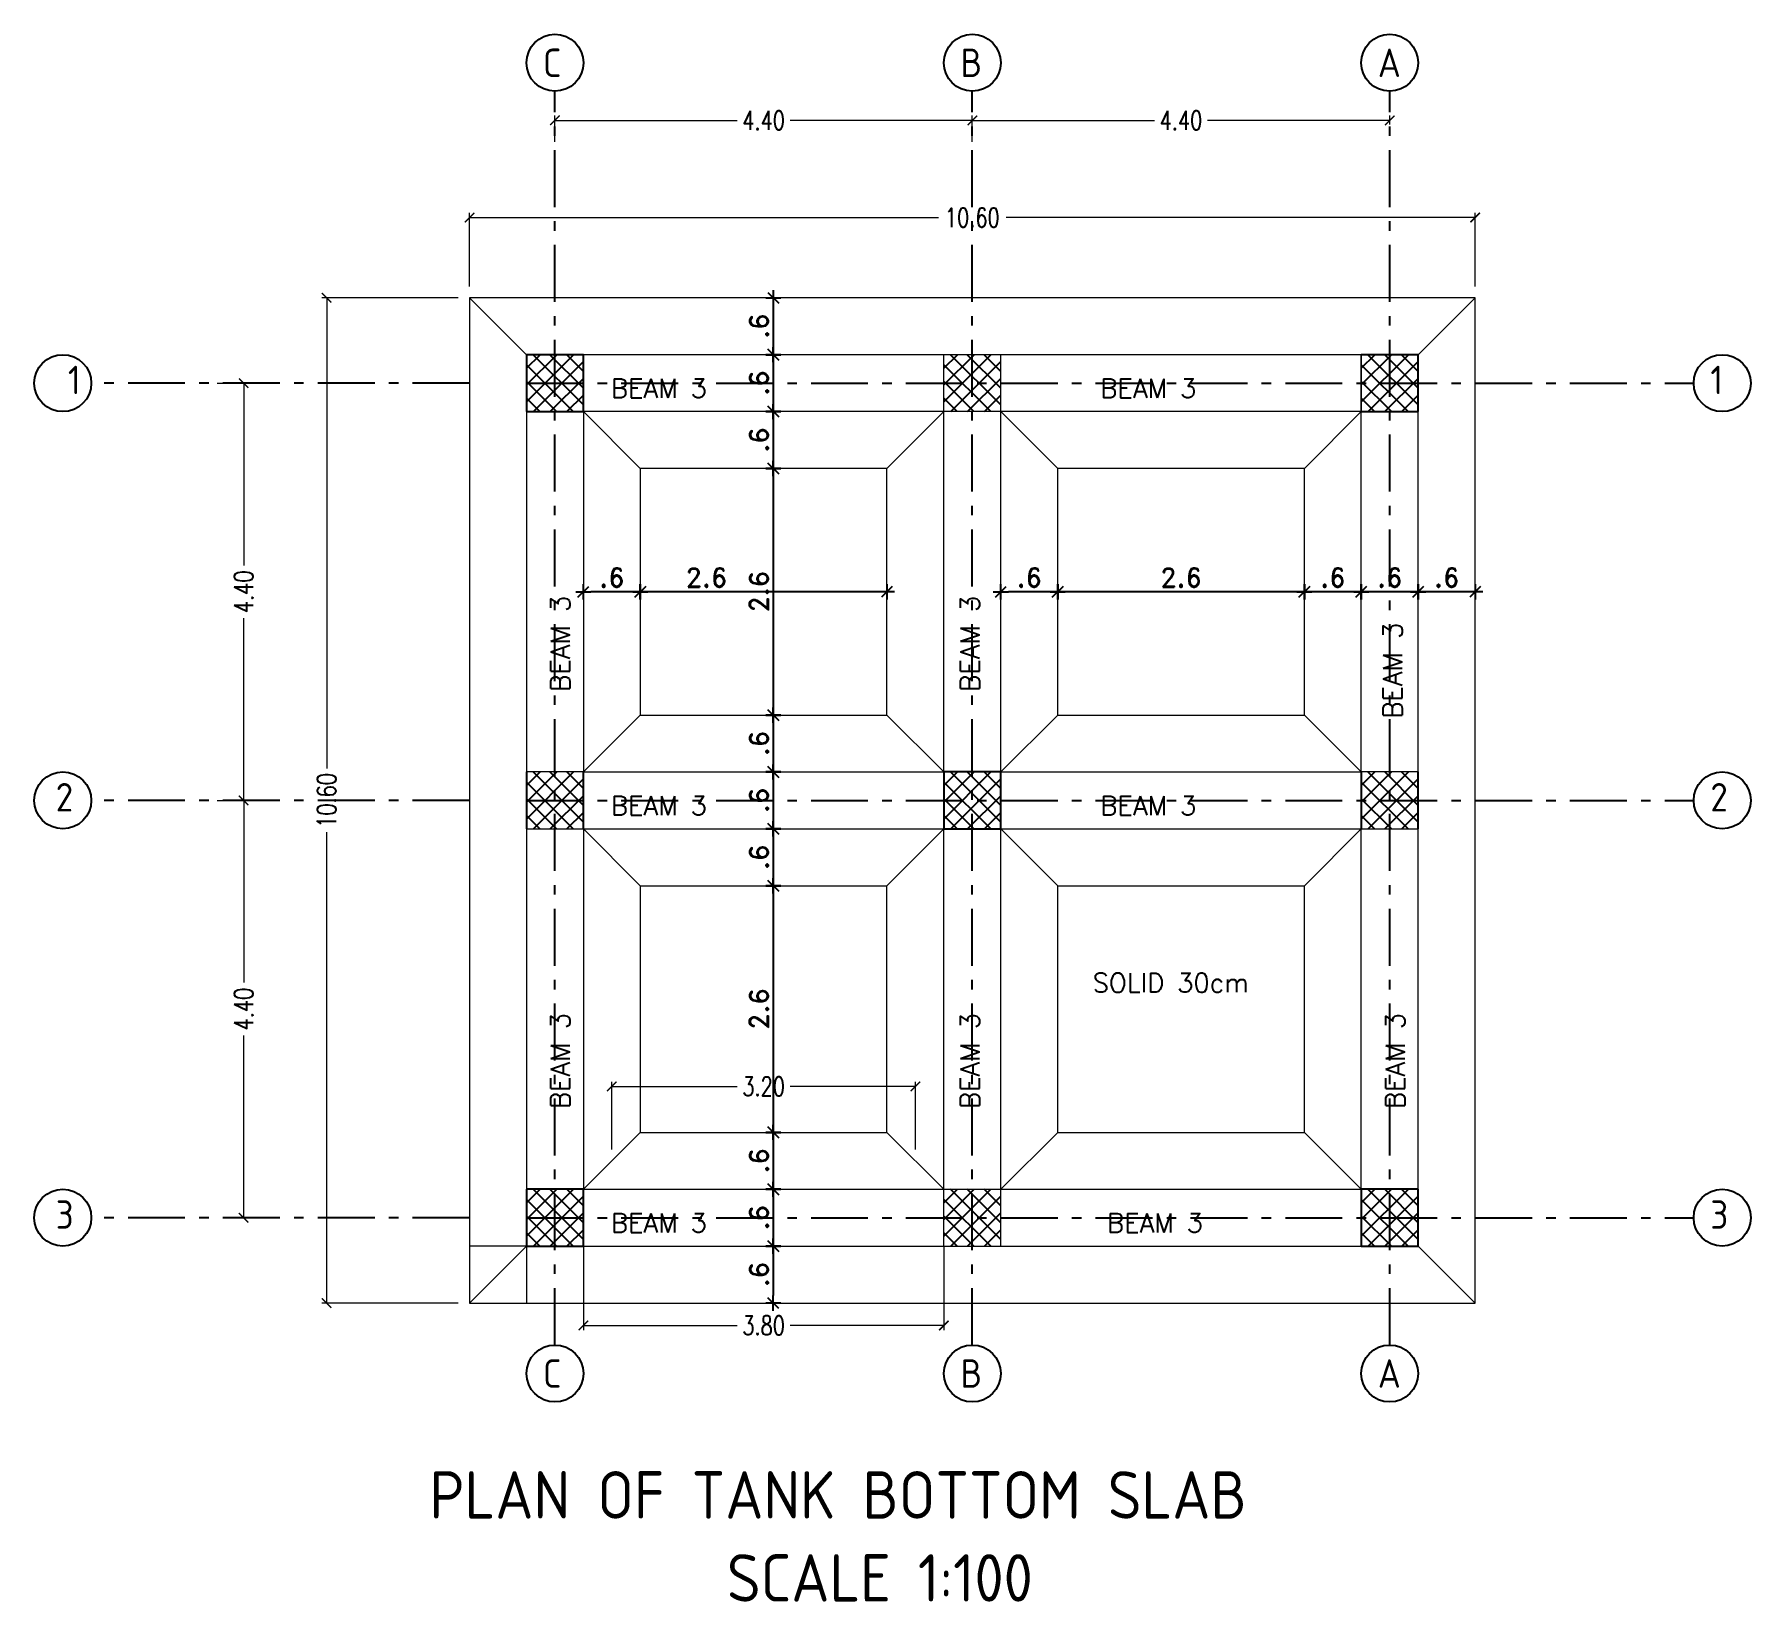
# Model space of a CAD drawing. Extents: x 166525 to 167198, y 178739 to 179747.
# Drawn here: x 166640.18 to 166658.27, y 179320.45 to 179336.98 of the extents above; entities that cross this region are included whole.
import ezdxf

# ---------------------------------------------------------------- set-up
doc = ezdxf.new("R2010")
doc.units = 0
doc.header["$MEASUREMENT"] = 0
for name, pattern in [('ACAD_ISO10W100', [18, 12, -3, 0, -3]), ('AUSGEZOGEN', [0]), ('HIDDEN2', [0.1875, 0.125, -0.0625])]:
    doc.linetypes.add(name, pattern=pattern)
doc.layers.get('0').update_dxf_attribs({"linetype": 'CONTINUOUS'})
doc.layers.get('DEFPOINTS').update_dxf_attribs({"linetype": 'CONTINUOUS'})
for name, color, linetype in [('axis', 8, 'ACAD_ISO10W100'), ('BEAM-DIM', 4, 'CONTINUOUS'), ('EBENE0', 7, 'AUSGEZOGEN'), ('HATSH', 252, 'CONTINUOUS'), ('outdim', 42, 'CONTINUOUS')]:
    doc.layers.add(name, color=color, linetype=linetype)
doc.layers.add('BEAM', color=6, linetype='CONTINUOUS', lineweight=13)
doc.styles.add('DIM', font='simplex.shx', dxfattribs={"width": 0.75})
doc.styles.add('ISO8', font='iso8')
doc.styles.add('ROMAND10', font='ROMAND.shx', dxfattribs={"height": 0.2})
doc.styles.add('ROMANS', font='romans.shx')
doc.dimstyles.new('1-100-layout', dxfattribs={"dimtxt": 0.2, "dimasz": 0.08, "dimexe": 0.18, "dimexo": 0.0625, "dimgap": 0.05, "dimtad": 1, "dimzin": 12, "dimdsep": 46, "dimtxsty": 'ROMAND10', "dimblk": '2', "dimcen": 0, "dimdle": 0.15, "dimse1": 1, "dimse2": 1, "dimclrd": 256, "dimclre": 9, "dimclrt": 1, "dimazin": 0, "dimtfac": 1, "dimtix": 1, "dimtofl": 0, "dimtmove": 2, "dimatfit": 0, "dimldrblk": '2', "dimfxl": 1, "dimtolj": 1, "dimtzin": 0, "dimlwd": -1, "dimlwe": -1, "dimarcsym": 0})
doc.dimstyles.new('MUTASIM', dxfattribs={"dimscale": 0.9995, "dimtxt": 0.2, "dimasz": 0.1, "dimexe": 0.05, "dimexo": 0.12, "dimgap": 0.05, "dimtad": 0, "dimzin": 0, "dimdsep": 46, "dimtxsty": 'DIM', "dimblk": 'ARCHTICK', "dimcen": 0.09, "dimclrd": 35, "dimclre": 33, "dimclrt": 256, "dimazin": 0, "dimtfac": 1, "dimtofl": 0, "dimtmove": 1, "dimatfit": 3, "dimfxl": 0.18, "dimtolj": 1, "dimtzin": 0, "dimlwd": 13, "dimlwe": 9, "dimarcsym": 0})

# ---------------------------------------------------------------- blocks, each defined once
blk = doc.blocks.new('2')
for p, q in [((1, 0), (-1, 0)), ((0.71, 0.71), (-0.71, -0.71)), ((0, 1), (0, -1))]:
    blk.add_line(p, q)
blk = doc.blocks.new('*D492')
at = {"layer": 'DEFPOINTS', "color": 0, "transparency": 16777216}
for p in [(166654.766, 179331.099), (166654.766, 179328.899), (166655.366, 179328.899)]:
    blk.add_point(p, dxfattribs=at)
at = {"layer": 'outdim', "transparency": 16777216}
blk.add_line((166655.286, 179331.099), (166654.846, 179331.099), dxfattribs=at)
at = {"layer": 'outdim', "transparency": 16777216, "xscale": 0.08, "yscale": 0.08, "zscale": 0.08, "rotation": 180}
blk.add_blockref('2', (166654.766, 179331.099), dxfattribs=at)
at = {"layer": 'outdim', "transparency": 16777216, "xscale": 0.08, "yscale": 0.08, "zscale": 0.08}
blk.add_blockref('2', (166655.366, 179331.099), dxfattribs=at)
at = {"layer": 'outdim', "color": 1, "transparency": 16777216, "insert": (166655.066, 179331.249), "char_height": 0.2, "attachment_point": 5, "style": 'ROMAND10'}
blk.add_mtext('\\A1;.6', dxfattribs=at)
blk = doc.blocks.new('*D493')
at = {"layer": 'DEFPOINTS', "color": 0, "transparency": 16777216}
for p in [(166650.966, 179331.099), (166650.966, 179331.099), (166653.566, 179331.099)]:
    blk.add_point(p, dxfattribs=at)
at = {"layer": 'outdim', "transparency": 16777216}
blk.add_line((166653.486, 179331.099), (166651.046, 179331.099), dxfattribs=at)
at = {"layer": 'outdim', "transparency": 16777216, "xscale": 0.08, "yscale": 0.08, "zscale": 0.08, "rotation": 180}
blk.add_blockref('2', (166650.966, 179331.099), dxfattribs=at)
at = {"layer": 'outdim', "transparency": 16777216, "xscale": 0.08, "yscale": 0.08, "zscale": 0.08}
blk.add_blockref('2', (166653.566, 179331.099), dxfattribs=at)
at = {"layer": 'outdim', "color": 1, "transparency": 16777216, "insert": (166652.266, 179331.249), "char_height": 0.2, "attachment_point": 5, "style": 'ROMAND10'}
blk.add_mtext('\\A1;2.6', dxfattribs=at)
blk = doc.blocks.new('*D494')
at = {"layer": 'DEFPOINTS', "color": 0, "transparency": 16777216}
for p in [(166646.566, 179331.099), (166646.566, 179331.099), (166649.166, 179331.099)]:
    blk.add_point(p, dxfattribs=at)
at = {"layer": 'outdim', "transparency": 16777216}
blk.add_line((166649.086, 179331.099), (166646.646, 179331.099), dxfattribs=at)
at = {"layer": 'outdim', "transparency": 16777216, "xscale": 0.08, "yscale": 0.08, "zscale": 0.08, "rotation": 180}
blk.add_blockref('2', (166646.566, 179331.099), dxfattribs=at)
at = {"layer": 'outdim', "transparency": 16777216, "xscale": 0.08, "yscale": 0.08, "zscale": 0.08}
blk.add_blockref('2', (166649.166, 179331.099), dxfattribs=at)
at = {"layer": 'outdim', "color": 1, "transparency": 16777216, "insert": (166647.263, 179331.249), "char_height": 0.2, "attachment_point": 5, "style": 'ROMAND10'}
blk.add_mtext('\\A1;2.6', dxfattribs=at)
blk = doc.blocks.new('*D495')
at = {"layer": 'DEFPOINTS', "color": 0, "transparency": 16777216}
for p in [(166652.817, 179334.199), (166647.968, 179333.599), (166652.817, 179333.599)]:
    blk.add_point(p, dxfattribs=at)
at = {"layer": 'outdim', "transparency": 16777216}
blk.add_line((166647.968, 179334.119), (166647.968, 179333.679), dxfattribs=at)
at = {"layer": 'outdim', "transparency": 16777216, "xscale": 0.08, "yscale": 0.08, "zscale": 0.08}
for p, rotation in [((166647.968, 179334.199), 90), ((166647.968, 179333.599), 270)]:
    blk.add_blockref('2', p, dxfattribs=dict(at, rotation=rotation))
at = {"layer": 'outdim', "color": 1, "transparency": 16777216, "insert": (166647.818, 179333.899), "char_height": 0.2, "attachment_point": 5, "rotation": 90, "style": 'ROMAND10'}
blk.add_mtext('\\A1;.6', dxfattribs=at)
blk = doc.blocks.new('*D496')
at = {"layer": 'DEFPOINTS', "color": 0, "transparency": 16777216}
for p in [(166647.968, 179333.599), (166647.968, 179332.999), (166652.817, 179332.999)]:
    blk.add_point(p, dxfattribs=at)
at = {"layer": 'outdim', "transparency": 16777216}
blk.add_line((166647.968, 179333.519), (166647.968, 179333.079), dxfattribs=at)
at = {"layer": 'outdim', "transparency": 16777216, "xscale": 0.08, "yscale": 0.08, "zscale": 0.08}
for p, rotation in [((166647.968, 179333.599), 90), ((166647.968, 179332.999), 270)]:
    blk.add_blockref('2', p, dxfattribs=dict(at, rotation=rotation))
at = {"layer": 'outdim', "color": 1, "transparency": 16777216, "insert": (166647.818, 179333.299), "char_height": 0.2, "attachment_point": 5, "rotation": 90, "style": 'ROMAND10'}
blk.add_mtext('\\A1;.6', dxfattribs=at)
blk = doc.blocks.new('*D497')
at = {"layer": 'DEFPOINTS', "color": 0, "transparency": 16777216}
for p in [(166647.968, 179332.999), (166647.968, 179332.399), (166647.968, 179332.399)]:
    blk.add_point(p, dxfattribs=at)
at = {"layer": 'outdim', "transparency": 16777216}
blk.add_line((166647.968, 179332.919), (166647.968, 179332.479), dxfattribs=at)
at = {"layer": 'outdim', "transparency": 16777216, "xscale": 0.08, "yscale": 0.08, "zscale": 0.08}
for p, rotation in [((166647.968, 179332.999), 90), ((166647.968, 179332.399), 270)]:
    blk.add_blockref('2', p, dxfattribs=dict(at, rotation=rotation))
at = {"layer": 'outdim', "color": 1, "transparency": 16777216, "insert": (166647.818, 179332.699), "char_height": 0.2, "attachment_point": 5, "rotation": 90, "style": 'ROMAND10'}
blk.add_mtext('\\A1;.6', dxfattribs=at)
blk = doc.blocks.new('*D498')
at = {"layer": 'DEFPOINTS', "color": 0, "transparency": 16777216}
for p in [(166647.968, 179332.399), (166647.968, 179329.799), (166647.968, 179329.799)]:
    blk.add_point(p, dxfattribs=at)
at = {"layer": 'outdim', "transparency": 16777216}
blk.add_line((166647.968, 179332.319), (166647.968, 179329.879), dxfattribs=at)
at = {"layer": 'outdim', "transparency": 16777216, "xscale": 0.08, "yscale": 0.08, "zscale": 0.08}
for p, rotation in [((166647.968, 179332.399), 90), ((166647.968, 179329.799), 270)]:
    blk.add_blockref('2', p, dxfattribs=dict(at, rotation=rotation))
at = {"layer": 'outdim', "color": 1, "transparency": 16777216, "insert": (166647.818, 179331.099), "char_height": 0.2, "attachment_point": 5, "rotation": 90, "style": 'ROMAND10'}
blk.add_mtext('\\A1;2.6', dxfattribs=at)
blk = doc.blocks.new('*D499')
at = {"layer": 'DEFPOINTS', "color": 0, "transparency": 16777216}
for p in [(166647.968, 179329.799), (166647.968, 179329.199), (166647.968, 179329.199)]:
    blk.add_point(p, dxfattribs=at)
at = {"layer": 'outdim', "transparency": 16777216}
blk.add_line((166647.968, 179329.719), (166647.968, 179329.279), dxfattribs=at)
at = {"layer": 'outdim', "transparency": 16777216, "xscale": 0.08, "yscale": 0.08, "zscale": 0.08}
for p, rotation in [((166647.968, 179329.799), 90), ((166647.968, 179329.199), 270)]:
    blk.add_blockref('2', p, dxfattribs=dict(at, rotation=rotation))
at = {"layer": 'outdim', "color": 1, "transparency": 16777216, "insert": (166647.818, 179329.499), "char_height": 0.2, "attachment_point": 5, "rotation": 90, "style": 'ROMAND10'}
blk.add_mtext('\\A1;.6', dxfattribs=at)
blk = doc.blocks.new('*D500')
at = {"layer": 'DEFPOINTS', "color": 0, "transparency": 16777216}
for p in [(166647.968, 179329.199), (166647.968, 179328.599), (166647.968, 179328.599)]:
    blk.add_point(p, dxfattribs=at)
at = {"layer": 'outdim', "transparency": 16777216}
blk.add_line((166647.968, 179329.119), (166647.968, 179328.679), dxfattribs=at)
at = {"layer": 'outdim', "transparency": 16777216, "xscale": 0.08, "yscale": 0.08, "zscale": 0.08}
for p, rotation in [((166647.968, 179329.199), 90), ((166647.968, 179328.599), 270)]:
    blk.add_blockref('2', p, dxfattribs=dict(at, rotation=rotation))
at = {"layer": 'outdim', "color": 1, "transparency": 16777216, "insert": (166647.818, 179328.899), "char_height": 0.2, "attachment_point": 5, "rotation": 90, "style": 'ROMAND10'}
blk.add_mtext('\\A1;.6', dxfattribs=at)
blk = doc.blocks.new('*D501')
at = {"layer": 'DEFPOINTS', "color": 0, "transparency": 16777216}
for p in [(166647.968, 179328.599), (166647.968, 179327.999), (166647.968, 179327.999)]:
    blk.add_point(p, dxfattribs=at)
at = {"layer": 'outdim', "transparency": 16777216}
blk.add_line((166647.968, 179328.519), (166647.968, 179328.079), dxfattribs=at)
at = {"layer": 'outdim', "transparency": 16777216, "xscale": 0.08, "yscale": 0.08, "zscale": 0.08}
for p, rotation in [((166647.968, 179328.599), 90), ((166647.968, 179327.999), 270)]:
    blk.add_blockref('2', p, dxfattribs=dict(at, rotation=rotation))
at = {"layer": 'outdim', "color": 1, "transparency": 16777216, "insert": (166647.818, 179328.299), "char_height": 0.2, "attachment_point": 5, "rotation": 90, "style": 'ROMAND10'}
blk.add_mtext('\\A1;.6', dxfattribs=at)
blk = doc.blocks.new('*D502')
at = {"layer": 'DEFPOINTS', "color": 0, "transparency": 16777216}
for p in [(166647.968, 179327.999), (166647.968, 179325.399), (166647.968, 179325.399)]:
    blk.add_point(p, dxfattribs=at)
at = {"layer": 'outdim', "transparency": 16777216}
blk.add_line((166647.968, 179327.919), (166647.968, 179325.479), dxfattribs=at)
at = {"layer": 'outdim', "transparency": 16777216, "xscale": 0.08, "yscale": 0.08, "zscale": 0.08}
for p, rotation in [((166647.968, 179327.999), 90), ((166647.968, 179325.399), 270)]:
    blk.add_blockref('2', p, dxfattribs=dict(at, rotation=rotation))
at = {"layer": 'outdim', "color": 1, "transparency": 16777216, "insert": (166647.818, 179326.699), "char_height": 0.2, "attachment_point": 5, "rotation": 90, "style": 'ROMAND10'}
blk.add_mtext('\\A1;2.6', dxfattribs=at)
blk = doc.blocks.new('*D503')
at = {"layer": 'DEFPOINTS', "color": 0, "transparency": 16777216}
for p in [(166647.968, 179325.399), (166647.968, 179324.799), (166647.968, 179324.799)]:
    blk.add_point(p, dxfattribs=at)
at = {"layer": 'outdim', "transparency": 16777216}
blk.add_line((166647.968, 179325.319), (166647.968, 179324.879), dxfattribs=at)
at = {"layer": 'outdim', "transparency": 16777216, "xscale": 0.08, "yscale": 0.08, "zscale": 0.08}
for p, rotation in [((166647.968, 179325.399), 90), ((166647.968, 179324.799), 270)]:
    blk.add_blockref('2', p, dxfattribs=dict(at, rotation=rotation))
at = {"layer": 'outdim', "color": 1, "transparency": 16777216, "insert": (166647.818, 179325.099), "char_height": 0.2, "attachment_point": 5, "rotation": 90, "style": 'ROMAND10'}
blk.add_mtext('\\A1;.6', dxfattribs=at)
blk = doc.blocks.new('*D504')
at = {"layer": 'DEFPOINTS', "color": 0, "transparency": 16777216}
for p in [(166647.968, 179324.799), (166647.968, 179324.199), (166647.968, 179324.199)]:
    blk.add_point(p, dxfattribs=at)
at = {"layer": 'outdim', "transparency": 16777216}
blk.add_line((166647.968, 179324.719), (166647.968, 179324.279), dxfattribs=at)
at = {"layer": 'outdim', "transparency": 16777216, "xscale": 0.08, "yscale": 0.08, "zscale": 0.08}
for p, rotation in [((166647.968, 179324.799), 90), ((166647.968, 179324.199), 270)]:
    blk.add_blockref('2', p, dxfattribs=dict(at, rotation=rotation))
at = {"layer": 'outdim', "color": 1, "transparency": 16777216, "insert": (166647.818, 179324.499), "char_height": 0.2, "attachment_point": 5, "rotation": 90, "style": 'ROMAND10'}
blk.add_mtext('\\A1;.6', dxfattribs=at)
blk = doc.blocks.new('*D505')
at = {"layer": 'DEFPOINTS', "color": 0, "transparency": 16777216}
for p in [(166647.968, 179324.199), (166647.968, 179323.599), (166647.968, 179323.599)]:
    blk.add_point(p, dxfattribs=at)
at = {"layer": 'outdim', "transparency": 16777216}
blk.add_line((166647.968, 179324.119), (166647.968, 179323.679), dxfattribs=at)
at = {"layer": 'outdim', "transparency": 16777216, "xscale": 0.08, "yscale": 0.08, "zscale": 0.08}
for p, rotation in [((166647.968, 179324.199), 90), ((166647.968, 179323.599), 270)]:
    blk.add_blockref('2', p, dxfattribs=dict(at, rotation=rotation))
at = {"layer": 'outdim', "color": 1, "transparency": 16777216, "insert": (166647.818, 179323.899), "char_height": 0.2, "attachment_point": 5, "rotation": 90, "style": 'ROMAND10'}
blk.add_mtext('\\A1;.6', dxfattribs=at)
blk = doc.blocks.new('*D506')
at = {"layer": 'DEFPOINTS', "color": 0, "transparency": 16777216}
for p in [(166654.166, 179331.275), (166654.766, 179331.411), (166654.166, 179331.099)]:
    blk.add_point(p, dxfattribs=at)
at = {"layer": 'outdim', "transparency": 16777216}
blk.add_line((166654.686, 179331.099), (166654.246, 179331.099), dxfattribs=at)
at = {"layer": 'outdim', "transparency": 16777216, "xscale": 0.08, "yscale": 0.08, "zscale": 0.08, "rotation": 180}
blk.add_blockref('2', (166654.166, 179331.099), dxfattribs=at)
at = {"layer": 'outdim', "transparency": 16777216, "xscale": 0.08, "yscale": 0.08, "zscale": 0.08}
blk.add_blockref('2', (166654.766, 179331.099), dxfattribs=at)
at = {"layer": 'outdim', "color": 1, "transparency": 16777216, "insert": (166654.466, 179331.249), "char_height": 0.2, "attachment_point": 5, "style": 'ROMAND10'}
blk.add_mtext('\\A1;.6', dxfattribs=at)
blk = doc.blocks.new('*D507')
at = {"layer": 'DEFPOINTS', "color": 0, "transparency": 16777216}
for p in [(166654.166, 179331.275), (166653.566, 179331.099), (166653.566, 179331.099)]:
    blk.add_point(p, dxfattribs=at)
at = {"layer": 'outdim', "transparency": 16777216}
blk.add_line((166654.086, 179331.099), (166653.646, 179331.099), dxfattribs=at)
at = {"layer": 'outdim', "transparency": 16777216, "xscale": 0.08, "yscale": 0.08, "zscale": 0.08, "rotation": 180}
blk.add_blockref('2', (166653.566, 179331.099), dxfattribs=at)
at = {"layer": 'outdim', "transparency": 16777216, "xscale": 0.08, "yscale": 0.08, "zscale": 0.08}
blk.add_blockref('2', (166654.166, 179331.099), dxfattribs=at)
at = {"layer": 'outdim', "color": 1, "transparency": 16777216, "insert": (166653.866, 179331.249), "char_height": 0.2, "attachment_point": 5, "style": 'ROMAND10'}
blk.add_mtext('\\A1;.6', dxfattribs=at)
blk = doc.blocks.new('*D508')
at = {"layer": 'DEFPOINTS', "color": 0, "transparency": 16777216}
for p in [(166650.366, 179331.099), (166650.366, 179330.807), (166650.966, 179330.807)]:
    blk.add_point(p, dxfattribs=at)
at = {"layer": 'outdim', "transparency": 16777216}
blk.add_line((166650.886, 179331.099), (166650.446, 179331.099), dxfattribs=at)
at = {"layer": 'outdim', "transparency": 16777216, "xscale": 0.08, "yscale": 0.08, "zscale": 0.08, "rotation": 180}
blk.add_blockref('2', (166650.366, 179331.099), dxfattribs=at)
at = {"layer": 'outdim', "transparency": 16777216, "xscale": 0.08, "yscale": 0.08, "zscale": 0.08}
blk.add_blockref('2', (166650.966, 179331.099), dxfattribs=at)
at = {"layer": 'outdim', "color": 1, "transparency": 16777216, "insert": (166650.666, 179331.249), "char_height": 0.2, "attachment_point": 5, "style": 'ROMAND10'}
blk.add_mtext('\\A1;.6', dxfattribs=at)
blk = doc.blocks.new('*D509')
at = {"layer": 'DEFPOINTS', "color": 0, "transparency": 16777216}
for p in [(166645.966, 179331.538), (166646.566, 179331.538), (166645.966, 179331.099)]:
    blk.add_point(p, dxfattribs=at)
at = {"layer": 'outdim', "transparency": 16777216}
blk.add_line((166646.486, 179331.099), (166646.046, 179331.099), dxfattribs=at)
at = {"layer": 'outdim', "transparency": 16777216, "xscale": 0.08, "yscale": 0.08, "zscale": 0.08, "rotation": 180}
blk.add_blockref('2', (166645.966, 179331.099), dxfattribs=at)
at = {"layer": 'outdim', "transparency": 16777216, "xscale": 0.08, "yscale": 0.08, "zscale": 0.08}
blk.add_blockref('2', (166646.566, 179331.099), dxfattribs=at)
at = {"layer": 'outdim', "color": 1, "transparency": 16777216, "insert": (166646.266, 179331.249), "char_height": 0.2, "attachment_point": 5, "style": 'ROMAND10'}
blk.add_mtext('\\A1;.6', dxfattribs=at)
blk = doc.blocks.new('_ARCHTICK')
at = {"color": 0, "linetype": 'ByBlock', "const_width": 0.15}
blk.add_lwpolyline([(-0.5, -0.5), (0.5, 0.5)], dxfattribs=at)
blk = doc.blocks.new('*D510')
at = {"layer": 'BEAM', "color": 33, "lineweight": 9, "transparency": 16777216}
for p, q in [((166644.766, 179334.319), (166644.766, 179335.095)), ((166655.366, 179334.319), (166655.366, 179335.095))]:
    blk.add_line(p, q, dxfattribs=at)
at = {"layer": 'BEAM', "color": 35, "lineweight": 13, "transparency": 16777216}
for p, q in [((166644.766, 179335.045), (166649.709, 179335.045)), ((166655.366, 179335.045), (166650.423, 179335.045))]:
    blk.add_line(p, q, dxfattribs=at)
at = {"layer": 'DEFPOINTS', "color": 0, "transparency": 16777216}
for p in [(166644.766, 179335.045), (166644.766, 179334.199), (166655.366, 179334.199)]:
    blk.add_point(p, dxfattribs=at)
at = {"layer": 'BEAM', "color": 35, "lineweight": 13, "transparency": 16777216, "xscale": 0.09995000000000001, "yscale": 0.09995000000000001, "zscale": 0.09995000000000001, "rotation": 180}
blk.add_blockref('_ARCHTICK', (166644.766, 179335.045), dxfattribs=at)
at = {"layer": 'BEAM', "color": 35, "lineweight": 13, "transparency": 16777216, "xscale": 0.09995000000000001, "yscale": 0.09995000000000001, "zscale": 0.09995000000000001}
blk.add_blockref('_ARCHTICK', (166655.366, 179335.045), dxfattribs=at)
at = {"layer": 'BEAM', "transparency": 16777216, "insert": (166650.066, 179335.045), "char_height": 0.1999, "attachment_point": 5, "style": 'DIM'}
blk.add_mtext('\\A1;10.60', dxfattribs=at)
blk = doc.blocks.new('*D511')
at = {"layer": 'BEAM', "color": 33, "lineweight": 9, "transparency": 16777216}
for p, q in [((166644.646, 179334.199), (166643.21, 179334.199)), ((166644.646, 179323.599), (166643.21, 179323.599))]:
    blk.add_line(p, q, dxfattribs=at)
at = {"layer": 'BEAM', "color": 35, "lineweight": 13, "transparency": 16777216}
for p, q in [((166643.26, 179334.199), (166643.26, 179329.235)), ((166643.26, 179323.599), (166643.26, 179328.564))]:
    blk.add_line(p, q, dxfattribs=at)
at = {"layer": 'DEFPOINTS', "color": 0, "transparency": 16777216}
for p in [(166644.766, 179334.199), (166643.26, 179323.599), (166644.766, 179323.599)]:
    blk.add_point(p, dxfattribs=at)
at = {"layer": 'BEAM', "color": 35, "lineweight": 13, "transparency": 16777216, "xscale": 0.09995000000000001, "yscale": 0.09995000000000001, "zscale": 0.09995000000000001}
for p, rotation in [((166643.26, 179334.199), 90), ((166643.26, 179323.599), 270)]:
    blk.add_blockref('_ARCHTICK', p, dxfattribs=dict(at, rotation=rotation))
at = {"layer": 'BEAM', "transparency": 16777216, "insert": (166643.26, 179328.899), "char_height": 0.1999, "attachment_point": 5, "rotation": 90, "style": 'DIM'}
blk.add_mtext('\\A1;10.60', dxfattribs=at)
blk = doc.blocks.new('*D512')
at = {"layer": 'BEAM', "color": 33, "lineweight": 9, "transparency": 16777216}
for p, q in [((166642.104, 179333.299), (166642.435, 179333.299)), ((166642.104, 179328.899), (166642.435, 179328.899))]:
    blk.add_line(p, q, dxfattribs=at)
at = {"layer": 'BEAM', "color": 35, "lineweight": 13, "transparency": 16777216}
for p, q in [((166642.385, 179333.299), (166642.385, 179331.378)), ((166642.385, 179328.899), (166642.385, 179330.821))]:
    blk.add_line(p, q, dxfattribs=at)
at = {"layer": 'DEFPOINTS', "color": 0, "transparency": 16777216}
for p in [(166641.984, 179333.299), (166641.984, 179328.899), (166642.385, 179328.899)]:
    blk.add_point(p, dxfattribs=at)
at = {"layer": 'BEAM', "color": 35, "lineweight": 13, "transparency": 16777216, "xscale": 0.09995000000000001, "yscale": 0.09995000000000001, "zscale": 0.09995000000000001}
for p, rotation in [((166642.385, 179333.299), 90), ((166642.385, 179328.899), 270)]:
    blk.add_blockref('_ARCHTICK', p, dxfattribs=dict(at, rotation=rotation))
at = {"layer": 'BEAM', "transparency": 16777216, "insert": (166642.385, 179331.099), "char_height": 0.1999, "attachment_point": 5, "rotation": 90, "style": 'DIM'}
blk.add_mtext('\\A1;4.40', dxfattribs=at)
blk = doc.blocks.new('*D513')
at = {"layer": 'BEAM', "color": 33, "lineweight": 9, "transparency": 16777216}
for p, q in [((166642.104, 179328.899), (166642.435, 179328.899)), ((166642.265, 179324.499), (166642.335, 179324.499))]:
    blk.add_line(p, q, dxfattribs=at)
at = {"layer": 'BEAM', "color": 35, "lineweight": 13, "transparency": 16777216}
for p, q in [((166642.385, 179328.899), (166642.385, 179326.978)), ((166642.385, 179324.499), (166642.385, 179326.421))]:
    blk.add_line(p, q, dxfattribs=at)
at = {"layer": 'DEFPOINTS', "color": 0, "transparency": 16777216}
for p in [(166641.984, 179328.899), (166642.385, 179324.499), (166642.385, 179324.499)]:
    blk.add_point(p, dxfattribs=at)
at = {"layer": 'BEAM', "color": 35, "lineweight": 13, "transparency": 16777216, "xscale": 0.09995000000000001, "yscale": 0.09995000000000001, "zscale": 0.09995000000000001}
for p, rotation in [((166642.385, 179328.899), 90), ((166642.385, 179324.499), 270)]:
    blk.add_blockref('_ARCHTICK', p, dxfattribs=dict(at, rotation=rotation))
at = {"layer": 'BEAM', "transparency": 16777216, "insert": (166642.385, 179326.699), "char_height": 0.1999, "attachment_point": 5, "rotation": 90, "style": 'DIM'}
blk.add_mtext('\\A1;4.40', dxfattribs=at)
blk = doc.blocks.new('*D528')
at = {"layer": 'BEAM', "color": 33, "lineweight": 9, "transparency": 16777216}
for p, q in [((166650.066, 179336.026), (166650.066, 179336.12)), ((166654.466, 179336.026), (166654.466, 179336.12))]:
    blk.add_line(p, q, dxfattribs=at)
at = {"layer": 'BEAM', "color": 35, "lineweight": 13, "transparency": 16777216}
for p, q in [((166650.066, 179336.07), (166651.988, 179336.07)), ((166654.466, 179336.07), (166652.545, 179336.07))]:
    blk.add_line(p, q, dxfattribs=at)
at = {"layer": 'DEFPOINTS', "color": 0, "transparency": 16777216}
for p in [(166650.066, 179336.07), (166650.066, 179335.906), (166654.466, 179335.906)]:
    blk.add_point(p, dxfattribs=at)
at = {"layer": 'BEAM', "color": 35, "lineweight": 13, "transparency": 16777216, "xscale": 0.09995000000000001, "yscale": 0.09995000000000001, "zscale": 0.09995000000000001, "rotation": 180}
blk.add_blockref('_ARCHTICK', (166650.066, 179336.07), dxfattribs=at)
at = {"layer": 'BEAM', "color": 35, "lineweight": 13, "transparency": 16777216, "xscale": 0.09995000000000001, "yscale": 0.09995000000000001, "zscale": 0.09995000000000001}
blk.add_blockref('_ARCHTICK', (166654.466, 179336.07), dxfattribs=at)
at = {"layer": 'BEAM', "transparency": 16777216, "insert": (166652.266, 179336.07), "char_height": 0.1999, "attachment_point": 5, "style": 'DIM'}
blk.add_mtext('\\A1;4.40', dxfattribs=at)
blk = doc.blocks.new('*D529')
at = {"layer": 'BEAM', "color": 33, "lineweight": 9, "transparency": 16777216}
for p, q in [((166645.666, 179335.845), (166645.666, 179336.12)), ((166650.066, 179335.845), (166650.066, 179336.12))]:
    blk.add_line(p, q, dxfattribs=at)
at = {"layer": 'BEAM', "color": 35, "lineweight": 13, "transparency": 16777216}
for p, q in [((166645.666, 179336.07), (166647.588, 179336.07)), ((166650.066, 179336.07), (166648.145, 179336.07))]:
    blk.add_line(p, q, dxfattribs=at)
at = {"layer": 'DEFPOINTS', "color": 0, "transparency": 16777216}
for p in [(166645.666, 179336.07), (166645.666, 179335.725), (166650.066, 179335.725)]:
    blk.add_point(p, dxfattribs=at)
at = {"layer": 'BEAM', "color": 35, "lineweight": 13, "transparency": 16777216, "xscale": 0.09995000000000001, "yscale": 0.09995000000000001, "zscale": 0.09995000000000001, "rotation": 180}
blk.add_blockref('_ARCHTICK', (166645.666, 179336.07), dxfattribs=at)
at = {"layer": 'BEAM', "color": 35, "lineweight": 13, "transparency": 16777216, "xscale": 0.09995000000000001, "yscale": 0.09995000000000001, "zscale": 0.09995000000000001}
blk.add_blockref('_ARCHTICK', (166650.066, 179336.07), dxfattribs=at)
at = {"layer": 'BEAM', "transparency": 16777216, "insert": (166647.866, 179336.07), "char_height": 0.1999, "attachment_point": 5, "style": 'DIM'}
blk.add_mtext('\\A1;4.40', dxfattribs=at)
blk = doc.blocks.new('*D879')
at = {"layer": 'BEAM', "color": 33, "linetype": 'Continuous', "lineweight": 9, "transparency": 16777216}
for p, q in [((166646.266, 179325.219), (166646.266, 179325.933)), ((166649.466, 179325.219), (166649.466, 179325.933))]:
    blk.add_line(p, q, dxfattribs=at)
at = {"layer": 'BEAM', "color": 35, "linetype": 'Continuous', "lineweight": 13, "transparency": 16777216}
for p, q in [((166646.266, 179325.883), (166647.588, 179325.883)), ((166649.466, 179325.883), (166648.145, 179325.883))]:
    blk.add_line(p, q, dxfattribs=at)
at = {"layer": 'DEFPOINTS', "color": 0, "linetype": 'Continuous', "transparency": 16777216}
for p in [(166649.466, 179325.883), (166646.266, 179325.099), (166649.466, 179325.099)]:
    blk.add_point(p, dxfattribs=at)
at = {"layer": 'BEAM', "color": 35, "linetype": 'Continuous', "lineweight": 13, "transparency": 16777216, "xscale": 0.09995000000000001, "yscale": 0.09995000000000001, "zscale": 0.09995000000000001, "rotation": 180}
blk.add_blockref('_ARCHTICK', (166646.266, 179325.883), dxfattribs=at)
at = {"layer": 'BEAM', "color": 35, "linetype": 'Continuous', "lineweight": 13, "transparency": 16777216, "xscale": 0.09995000000000001, "yscale": 0.09995000000000001, "zscale": 0.09995000000000001}
blk.add_blockref('_ARCHTICK', (166649.466, 179325.883), dxfattribs=at)
at = {"layer": 'BEAM', "linetype": 'Continuous', "transparency": 16777216, "insert": (166647.866, 179325.883), "char_height": 0.1999, "attachment_point": 5, "style": 'DIM'}
blk.add_mtext('\\A1;3.20', dxfattribs=at)
blk = doc.blocks.new('*D880')
at = {"layer": 'BEAM', "color": 33, "linetype": 'Continuous', "lineweight": 9, "transparency": 16777216}
for p, q in [((166645.966, 179323.779), (166645.966, 179323.313)), ((166649.766, 179323.779), (166649.766, 179323.313))]:
    blk.add_line(p, q, dxfattribs=at)
at = {"layer": 'BEAM', "color": 35, "linetype": 'Continuous', "lineweight": 13, "transparency": 16777216}
for p, q in [((166645.966, 179323.363), (166647.588, 179323.363)), ((166649.766, 179323.363), (166648.145, 179323.363))]:
    blk.add_line(p, q, dxfattribs=at)
at = {"layer": 'DEFPOINTS', "color": 0, "linetype": 'Continuous', "transparency": 16777216}
for p in [(166645.966, 179323.899), (166649.766, 179323.899), (166649.766, 179323.363)]:
    blk.add_point(p, dxfattribs=at)
at = {"layer": 'BEAM', "color": 35, "linetype": 'Continuous', "lineweight": 13, "transparency": 16777216, "xscale": 0.09995000000000001, "yscale": 0.09995000000000001, "zscale": 0.09995000000000001, "rotation": 180}
blk.add_blockref('_ARCHTICK', (166645.966, 179323.363), dxfattribs=at)
at = {"layer": 'BEAM', "color": 35, "linetype": 'Continuous', "lineweight": 13, "transparency": 16777216, "xscale": 0.09995000000000001, "yscale": 0.09995000000000001, "zscale": 0.09995000000000001}
blk.add_blockref('_ARCHTICK', (166649.766, 179323.363), dxfattribs=at)
at = {"layer": 'BEAM', "linetype": 'Continuous', "transparency": 16777216, "insert": (166647.866, 179323.363), "char_height": 0.1999, "attachment_point": 5, "style": 'DIM'}
blk.add_mtext('\\A1;3.80', dxfattribs=at)

msp = doc.modelspace()

# ---------------------------------------------------------------- linework, layer by layer
at = {"layer": 'axis', "ltscale": 0.05}
for p, q in [((166645.66609, 179323.15623), (166645.66609, 179336.3772)), ((166650.06609, 179323.15623), (166650.06609, 179336.3772)), ((166654.46609, 179323.15623), (166654.46609, 179336.3772)), ((166644.76609, 179333.2992), (166640.77821, 179333.2992)), ((166645.36609, 179333.2992), (166657.67093, 179333.2992)), ((166644.76609, 179328.8992), (166640.77821, 179328.8992)), ((166645.36609, 179328.8992), (166657.67093, 179328.8992)), ((166644.76609, 179324.4992), (166640.77821, 179324.4992)), ((166645.36609, 179324.4992), (166657.67093, 179324.4992))]:
    msp.add_line(p, q, dxfattribs=at)
at = {"layer": 'BEAM'}
for p, q in [((166655.36609, 179334.1992), (166644.76609, 179334.1992)), ((166644.76609, 179334.1992), (166644.76609, 179323.5992)), ((166645.36609, 179333.5992), (166644.76609, 179334.1992)), ((166655.36609, 179334.1992), (166654.76609, 179333.5992)), ((166655.36609, 179323.5992), (166655.36609, 179334.1992)), ((166654.76609, 179333.5992), (166645.36609, 179333.5992)), ((166645.36609, 179333.5992), (166645.36609, 179324.1992)), ((166645.96609, 179333.5992), (166645.96609, 179324.1992)), ((166649.76609, 179324.1992), (166649.76609, 179333.5992)), ((166650.36609, 179324.1992), (166650.36609, 179333.5992)), ((166654.16609, 179324.1992), (166654.16609, 179333.5992)), ((166654.16609, 179333.5992), (166654.16609, 179332.9992)), ((166654.76609, 179324.1992), (166654.76609, 179333.5992)), ((166654.76609, 179332.9992), (166645.36609, 179332.9992)), ((166646.56609, 179332.3992), (166645.96609, 179332.9992)), ((166649.16609, 179332.3992), (166649.76609, 179332.9992)), ((166650.36609, 179332.9992), (166650.96609, 179332.3992)), ((166653.56609, 179332.3992), (166654.16609, 179332.9992)), ((166646.56609, 179332.3992), (166646.56609, 179329.7992)), ((166649.16609, 179332.3992), (166646.56609, 179332.3992)), ((166649.16609, 179329.7992), (166649.16609, 179332.3992)), ((166653.56609, 179332.3992), (166650.96609, 179332.3992)), ((166650.96609, 179329.7992), (166650.96609, 179332.3992)), ((166653.56609, 179329.7992), (166653.56609, 179332.3992)), ((166645.96609, 179329.1992), (166646.56609, 179329.7992)), ((166646.56609, 179329.7992), (166649.16609, 179329.7992)), ((166649.76609, 179329.1992), (166649.16609, 179329.7992)), ((166650.36609, 179329.1992), (166650.96609, 179329.7992)), ((166650.96609, 179329.7992), (166653.56609, 179329.7992)), ((166654.16609, 179329.1992), (166653.56609, 179329.7992)), ((166645.96609, 179329.1992), (166645.36609, 179329.1992)), ((166645.96609, 179329.1992), (166654.16609, 179329.1992)), ((166654.76609, 179329.1992), (166654.16609, 179329.1992)), ((166645.36609, 179328.5992), (166645.96609, 179328.5992)), ((166645.96609, 179328.5992), (166654.16609, 179328.5992)), ((166645.96609, 179328.5992), (166646.56609, 179327.9992)), ((166649.76609, 179328.5992), (166649.16609, 179327.9992)), ((166650.36609, 179328.5992), (166650.96609, 179327.9992)), ((166653.56609, 179327.9992), (166654.16609, 179328.5992)), ((166654.16609, 179328.5992), (166654.76609, 179328.5992)), ((166646.56609, 179327.9992), (166649.16609, 179327.9992)), ((166646.56609, 179327.9992), (166646.56609, 179325.3992)), ((166649.16609, 179325.3992), (166649.16609, 179327.9992)), ((166650.96609, 179325.3992), (166650.96609, 179327.9992)), ((166650.96609, 179327.9992), (166653.56609, 179327.9992)), ((166653.56609, 179325.3992), (166653.56609, 179327.9992)), ((166646.56609, 179325.3992), (166645.96609, 179324.7992)), ((166646.56609, 179325.3992), (166649.16609, 179325.3992)), ((166649.16609, 179325.3992), (166649.76609, 179324.7992)), ((166650.96609, 179325.3992), (166650.36609, 179324.7992)), ((166650.96609, 179325.3992), (166653.56609, 179325.3992)), ((166654.16609, 179324.7992), (166653.56609, 179325.3992)), ((166645.36609, 179324.7992), (166654.76609, 179324.7992)), ((166645.36609, 179324.1992), (166644.76609, 179323.5992)), ((166645.36609, 179324.1992), (166654.76609, 179324.1992)), ((166654.76609, 179324.1992), (166655.36609, 179323.5992)), ((166644.76609, 179323.5992), (166655.36609, 179323.5992))]:
    msp.add_line(p, q, dxfattribs=at)
at = {"layer": 'BEAM', "color": 2, "linetype": 'Continuous'}
for p, q in [((166645.36609, 179324.1992), (166644.76609, 179324.1992)), ((166645.36609, 179324.1992), (166645.36609, 179323.5992)), ((166645.96609, 179324.1992), (166645.96609, 179323.5992)), ((166649.76609, 179324.1992), (166649.76609, 179323.5992))]:
    msp.add_line(p, q, dxfattribs=at)
at = {"layer": 'BEAM', "linetype": 'HIDDEN2'}
msp.add_lwpolyline([(166654.76609, 179333.5992), (166645.36609, 179333.5992), (166645.36609, 179324.1992), (166654.76609, 179324.1992)], close=True, dxfattribs=at)
at = {"layer": 'EBENE0', "color": 3, "linetype": 'AUSGEZOGEN'}
for p, q in [((166645.96609, 179333.5992), (166645.36609, 179333.5992)), ((166645.36609, 179333.5992), (166645.36609, 179332.9992)), ((166645.96609, 179332.9992), (166645.96609, 179333.5992)), ((166654.76609, 179332.9992), (166654.76609, 179333.5992)), ((166645.36609, 179332.9992), (166645.96609, 179332.9992)), ((166654.16609, 179332.9992), (166654.76609, 179332.9992)), ((166645.36609, 179329.1992), (166645.36609, 179328.5992)), ((166645.96609, 179328.5992), (166645.96609, 179329.1992)), ((166649.76609, 179329.1992), (166649.76609, 179328.5992)), ((166650.36609, 179329.1992), (166649.76609, 179329.1992)), ((166650.36609, 179328.5992), (166650.36609, 179329.1992)), ((166654.16609, 179329.1992), (166654.16609, 179328.5992)), ((166654.76609, 179328.5992), (166654.76609, 179329.1992)), ((166649.76609, 179328.5992), (166650.36609, 179328.5992)), ((166645.96609, 179324.7992), (166645.36609, 179324.7992)), ((166645.36609, 179324.7992), (166645.36609, 179324.1992)), ((166645.96609, 179324.1992), (166645.96609, 179324.7992)), ((166654.76609, 179324.7992), (166654.16609, 179324.7992)), ((166654.16609, 179324.7992), (166654.16609, 179324.1992)), ((166654.76609, 179324.1992), (166654.76609, 179324.7992)), ((166645.36609, 179324.1992), (166645.96609, 179324.1992)), ((166654.16609, 179324.1992), (166654.76609, 179324.1992))]:
    msp.add_line(p, q, dxfattribs=at)
at = {"layer": 'HATSH'}
for p, q in [((166645.36609, 179333.45644), (166645.50885, 179333.5992)), ((166645.36609, 179333.27967), (166645.68563, 179333.5992)), ((166645.36609, 179333.10289), (166645.86241, 179333.5992)), ((166645.85982, 179332.9992), (166645.36609, 179333.49294)), ((166645.96609, 179333.06971), (166645.4366, 179333.5992)), ((166645.43918, 179332.9992), (166645.96609, 179333.52611)), ((166645.96609, 179333.24649), (166645.61338, 179333.5992)), ((166645.96609, 179333.42327), (166645.79015, 179333.5992)), ((166649.76609, 179333.45644), (166649.90885, 179333.5992)), ((166649.76609, 179333.27967), (166650.08563, 179333.5992)), ((166649.76609, 179333.10289), (166650.26241, 179333.5992)), ((166650.25982, 179332.9992), (166649.76609, 179333.49294)), ((166650.36609, 179333.06971), (166649.8366, 179333.5992)), ((166649.83918, 179332.9992), (166650.36609, 179333.52611)), ((166650.36609, 179333.24649), (166650.01338, 179333.5992)), ((166650.36609, 179333.42327), (166650.19015, 179333.5992)), ((166654.16609, 179333.45644), (166654.30885, 179333.5992)), ((166654.16609, 179333.27967), (166654.48563, 179333.5992)), ((166654.16609, 179333.10289), (166654.66241, 179333.5992)), ((166654.76609, 179333.5992), (166654.16609, 179333.5992)), ((166654.65982, 179332.9992), (166654.16609, 179333.49294)), ((166654.76609, 179333.06971), (166654.2366, 179333.5992)), ((166654.23918, 179332.9992), (166654.76609, 179333.52611)), ((166654.76609, 179333.24649), (166654.41338, 179333.5992)), ((166654.76609, 179333.42327), (166654.59015, 179333.5992)), ((166645.68305, 179332.9992), (166645.36609, 179333.31616)), ((166645.61596, 179332.9992), (166645.96609, 179333.34934)), ((166650.08305, 179332.9992), (166649.76609, 179333.31616)), ((166650.01596, 179332.9992), (166650.36609, 179333.34934)), ((166654.48305, 179332.9992), (166654.16609, 179333.31616)), ((166654.41596, 179332.9992), (166654.76609, 179333.34934)), ((166645.50627, 179332.9992), (166645.36609, 179333.13938)), ((166645.79274, 179332.9992), (166645.96609, 179333.17256)), ((166649.90627, 179332.9992), (166649.76609, 179333.13938)), ((166650.19274, 179332.9992), (166650.36609, 179333.17256)), ((166654.30627, 179332.9992), (166654.16609, 179333.13938)), ((166654.59274, 179332.9992), (166654.76609, 179333.17256)), ((166645.36609, 179329.05644), (166645.50885, 179329.1992)), ((166645.36609, 179328.87967), (166645.68563, 179329.1992)), ((166645.36609, 179328.70289), (166645.86241, 179329.1992)), ((166645.85982, 179328.5992), (166645.36609, 179329.09294)), ((166645.96609, 179328.66971), (166645.4366, 179329.1992)), ((166645.43918, 179328.5992), (166645.96609, 179329.12611)), ((166645.96609, 179328.84649), (166645.61338, 179329.1992)), ((166645.96609, 179329.02327), (166645.79015, 179329.1992)), ((166649.76609, 179329.05644), (166649.90885, 179329.1992)), ((166649.76609, 179328.87967), (166650.08563, 179329.1992)), ((166649.76609, 179328.70289), (166650.26241, 179329.1992)), ((166650.25982, 179328.5992), (166649.76609, 179329.09294)), ((166650.36609, 179328.66971), (166649.8366, 179329.1992)), ((166649.83918, 179328.5992), (166650.36609, 179329.12611)), ((166650.36609, 179328.84649), (166650.01338, 179329.1992)), ((166650.36609, 179329.02327), (166650.19015, 179329.1992)), ((166654.16609, 179329.05644), (166654.30885, 179329.1992)), ((166654.16609, 179328.87967), (166654.48563, 179329.1992)), ((166654.16609, 179328.70289), (166654.66241, 179329.1992)), ((166654.65982, 179328.5992), (166654.16609, 179329.09294)), ((166654.76609, 179328.66971), (166654.2366, 179329.1992)), ((166654.23918, 179328.5992), (166654.76609, 179329.12611)), ((166654.76609, 179328.84649), (166654.41338, 179329.1992)), ((166654.76609, 179329.02327), (166654.59015, 179329.1992)), ((166645.68305, 179328.5992), (166645.36609, 179328.91616)), ((166645.61596, 179328.5992), (166645.96609, 179328.94934)), ((166650.08305, 179328.5992), (166649.76609, 179328.91616)), ((166650.01596, 179328.5992), (166650.36609, 179328.94934)), ((166654.48305, 179328.5992), (166654.16609, 179328.91616)), ((166654.41596, 179328.5992), (166654.76609, 179328.94934)), ((166645.50627, 179328.5992), (166645.36609, 179328.73938)), ((166645.79274, 179328.5992), (166645.96609, 179328.77256)), ((166649.90627, 179328.5992), (166649.76609, 179328.73938)), ((166650.19274, 179328.5992), (166650.36609, 179328.77256)), ((166654.30627, 179328.5992), (166654.16609, 179328.73938)), ((166654.59274, 179328.5992), (166654.76609, 179328.77256)), ((166645.36609, 179324.65644), (166645.50885, 179324.7992)), ((166645.36609, 179324.47967), (166645.68563, 179324.7992)), ((166645.36609, 179324.30289), (166645.86241, 179324.7992)), ((166645.96609, 179324.26971), (166645.4366, 179324.7992)), ((166645.96609, 179324.44649), (166645.61338, 179324.7992)), ((166645.96609, 179324.62327), (166645.79015, 179324.7992)), ((166649.76609, 179324.65644), (166649.90885, 179324.7992)), ((166649.76609, 179324.47967), (166650.08563, 179324.7992)), ((166649.76609, 179324.30289), (166650.26241, 179324.7992)), ((166650.36609, 179324.26971), (166649.8366, 179324.7992)), ((166650.36609, 179324.44649), (166650.01338, 179324.7992)), ((166650.36609, 179324.62327), (166650.19015, 179324.7992)), ((166654.16609, 179324.65644), (166654.30885, 179324.7992)), ((166654.16609, 179324.47967), (166654.48563, 179324.7992)), ((166654.16609, 179324.30289), (166654.66241, 179324.7992)), ((166654.76609, 179324.26971), (166654.2366, 179324.7992)), ((166654.76609, 179324.44649), (166654.41338, 179324.7992)), ((166654.76609, 179324.62327), (166654.59015, 179324.7992)), ((166645.85982, 179324.1992), (166645.36609, 179324.69294)), ((166645.43918, 179324.1992), (166645.96609, 179324.72611)), ((166650.25982, 179324.1992), (166649.76609, 179324.69294)), ((166649.83918, 179324.1992), (166650.36609, 179324.72611)), ((166654.65982, 179324.1992), (166654.16609, 179324.69294)), ((166654.23918, 179324.1992), (166654.76609, 179324.72611)), ((166645.68305, 179324.1992), (166645.36609, 179324.51616)), ((166645.61596, 179324.1992), (166645.96609, 179324.54934)), ((166650.08305, 179324.1992), (166649.76609, 179324.51616)), ((166650.01596, 179324.1992), (166650.36609, 179324.54934)), ((166654.48305, 179324.1992), (166654.16609, 179324.51616)), ((166654.41596, 179324.1992), (166654.76609, 179324.54934)), ((166645.50627, 179324.1992), (166645.36609, 179324.33938)), ((166645.79274, 179324.1992), (166645.96609, 179324.37256)), ((166649.90627, 179324.1992), (166649.76609, 179324.33938)), ((166650.19274, 179324.1992), (166650.36609, 179324.37256)), ((166654.30627, 179324.1992), (166654.16609, 179324.33938)), ((166654.59274, 179324.1992), (166654.76609, 179324.37256))]:
    msp.add_line(p, q, dxfattribs=at)
for centre in [(166645.66609, 179336.6772), (166650.06609, 179336.6772), (166654.46609, 179336.6772), (166640.47821, 179333.2992), (166657.97093, 179333.2992), (166640.47821, 179328.8992), (166657.97093, 179328.8992), (166640.47821, 179324.4992), (166657.97093, 179324.4992), (166645.66609, 179322.85623), (166650.06609, 179322.85623), (166654.46609, 179322.85623)]:
    msp.add_circle(centre, 0.3, dxfattribs=at)

# ---------------------------------------------------------------- texts
at = {"layer": 'BEAM-DIM', "style": 'ROMANS'}
for s, p in [('BEAM 3', (166646.25671, 179333.14467)), ('BEAM 3', (166651.41548, 179333.14467)), ('BEAM 3', (166646.25671, 179328.74467)), ('BEAM 3', (166651.41548, 179328.74467)), ('SOLID 30cm', (166651.33414, 179326.87609)), ('BEAM 3', (166646.25671, 179324.34467)), ('BEAM 3', (166651.48598, 179324.34467))]:
    msp.add_text(s, height=0.2, dxfattribs=at).set_placement(p)
for p in [(166645.82433, 179330.04656), (166650.14171, 179330.04656), (166654.59848, 179329.76217), (166645.82433, 179325.64656), (166650.14171, 179325.64656), (166654.62433, 179325.64656)]:
    msp.add_text('BEAM 3', height=0.2, rotation=90, dxfattribs=at).set_placement(p)
at = {"layer": 'EBENE0', "color": 3, "style": 'ISO8'}
for s, height, p in [('C', 0.3, (166645.54076, 179336.52685)), ('B', 0.3, (166649.94076, 179336.52685)), ('A', 0.3, (166654.34076, 179336.52685)), ('1', 0.3, (166640.53211, 179333.18267)), ('1', 0.3, (166657.8456, 179333.18267)), ('2', 0.3, (166640.40354, 179328.78267)), ('2', 0.3, (166657.8456, 179328.78267)), ('3', 0.3, (166640.40354, 179324.38267)), ('3', 0.3, (166657.8456, 179324.38267)), ('C', 0.3, (166645.54076, 179322.70658)), ('B', 0.3, (166649.94076, 179322.70658)), ('A', 0.3, (166654.34076, 179322.70658)), ('PLAN OF TANK BOTTOM SLAB', 0.5, (166644.34341, 179321.32625)), ('SCALE 1:100', 0.5, (166647.47976, 179320.45153))]:
    msp.add_text(s, height=height, dxfattribs=at).set_placement(p)

# ---------------------------------------------------------------- dimensions: what is measured, and where the dimension line sits
at = {"layer": 'BEAM'}
for base, p1, p2, picture, middle in [((166645.66609, 179336.06966), (166650.06609, 179335.72523), (166645.66609, 179335.72523), '*D529', (166647.86609, 179336.06966)), ((166650.06609, 179336.06966), (166654.46609, 179335.90632), (166650.06609, 179335.90632), '*D528', (166652.26609, 179336.06966)), ((166644.76609, 179335.04511), (166655.36609, 179334.1992), (166644.76609, 179334.1992), '*D510', (166650.06609, 179335.04511))]:
    dim = msp.add_linear_dim(base=base, p1=p1, p2=p2, dimstyle='MUTASIM', dxfattribs=at)
    dim.commit()
    dim.dimension.update_dxf_attribs({"geometry": picture, "text_midpoint": middle})
for base, p1, p2, picture, middle in [((166643.25964, 179323.5992), (166644.76609, 179334.1992), (166644.76609, 179323.5992), '*D511', (166643.25964, 179328.8992)), ((166642.38494, 179328.8992), (166641.98403, 179333.2992), (166641.98403, 179328.8992), '*D512', (166642.38494, 179331.0992)), ((166642.38494, 179324.4992), (166641.98403, 179328.8992), (166642.38494, 179324.4992), '*D513', (166642.38494, 179326.6992))]:
    dim = msp.add_linear_dim(base=base, p1=p1, p2=p2, angle=90, dimstyle='MUTASIM', dxfattribs=at)
    dim.commit()
    dim.dimension.update_dxf_attribs({"geometry": picture, "text_midpoint": middle})
at = {"layer": 'BEAM', "color": 2, "linetype": 'Continuous'}
for base, p1, p2, picture, middle in [((166649.46609, 179325.88266), (166646.26609, 179325.0992), (166649.46609, 179325.0992), '*D879', (166647.86609, 179325.88266)), ((166649.76609, 179323.36307), (166645.96609, 179323.8992), (166649.76609, 179323.8992), '*D880', (166647.86609, 179323.36307))]:
    dim = msp.add_linear_dim(base=base, p1=p1, p2=p2, dimstyle='MUTASIM', dxfattribs=at)
    dim.commit()
    dim.dimension.update_dxf_attribs({"geometry": picture, "text_midpoint": middle})
at = {"layer": 'outdim'}
for base, p1, p2, picture, middle in [((166647.96787, 179333.5992), (166652.81739, 179334.1992), (166652.81739, 179333.5992), '*D495', (166647.81787, 179333.8992)), ((166647.96787, 179332.9992), (166647.96787, 179333.5992), (166652.81739, 179332.9992), '*D496', (166647.81787, 179333.2992)), ((166647.96787, 179332.3992), (166647.96787, 179332.9992), (166647.96787, 179332.3992), '*D497', (166647.81787, 179332.6992)), ((166647.96787, 179329.7992), (166647.96787, 179332.3992), (166647.96787, 179329.7992), '*D498', (166647.81787, 179331.0992)), ((166647.96787, 179329.1992), (166647.96787, 179329.7992), (166647.96787, 179329.1992), '*D499', (166647.81787, 179329.4992)), ((166647.96787, 179328.5992), (166647.96787, 179329.1992), (166647.96787, 179328.5992), '*D500', (166647.81787, 179328.8992)), ((166647.96787, 179327.9992), (166647.96787, 179328.5992), (166647.96787, 179327.9992), '*D501', (166647.81787, 179328.2992)), ((166647.96787, 179325.3992), (166647.96787, 179327.9992), (166647.96787, 179325.3992), '*D502', (166647.81787, 179326.6992)), ((166647.96787, 179324.7992), (166647.96787, 179325.3992), (166647.96787, 179324.7992), '*D503', (166647.81787, 179325.0992)), ((166647.96787, 179324.1992), (166647.96787, 179324.7992), (166647.96787, 179324.1992), '*D504', (166647.81787, 179324.4992)), ((166647.96787, 179323.5992), (166647.96787, 179324.1992), (166647.96787, 179323.5992), '*D505', (166647.81787, 179323.8992))]:
    dim = msp.add_linear_dim(base=base, p1=p1, p2=p2, angle=90, dimstyle='1-100-layout', dxfattribs=at)
    dim.commit()
    dim.dimension.update_dxf_attribs({"geometry": picture, "text_midpoint": middle})
for base, p1, p2, picture, middle in [((166645.96609, 179331.0992), (166646.56609, 179331.53767), (166645.96609, 179331.53767), '*D509', (166646.26609, 179331.2492)), ((166650.36609, 179331.0992), (166650.96609, 179330.80686), (166650.36609, 179330.80686), '*D508', (166650.66609, 179331.2492)), ((166650.96609, 179331.0992), (166653.56609, 179331.0992), (166650.96609, 179331.0992), '*D493', (166652.26609, 179331.2492)), ((166653.56609, 179331.0992), (166654.16609, 179331.2749), (166653.56609, 179331.0992), '*D507', (166653.86609, 179331.2492)), ((166654.16609, 179331.0992), (166654.76609, 179331.41053), (166654.16609, 179331.2749), '*D506', (166654.46609, 179331.2492)), ((166654.76609, 179331.0992), (166655.36609, 179328.8992), (166654.76609, 179328.8992), '*D492', (166655.06609, 179331.2492))]:
    dim = msp.add_linear_dim(base=base, p1=p1, p2=p2, dimstyle='1-100-layout', dxfattribs=at)
    dim.commit()
    dim.dimension.update_dxf_attribs({"geometry": picture, "text_midpoint": middle})
dim = msp.add_linear_dim(base=(166646.56609, 179331.0992), p1=(166649.16609, 179331.0992), p2=(166646.56609, 179331.0992), dimstyle='1-100-layout', dxfattribs=at)
dim.commit()
dim.dimension.update_dxf_attribs({"geometry": '*D494', "text_midpoint": (166647.26315, 179331.2492), "dimtype": 160})

doc.saveas('drawing.dxf')
